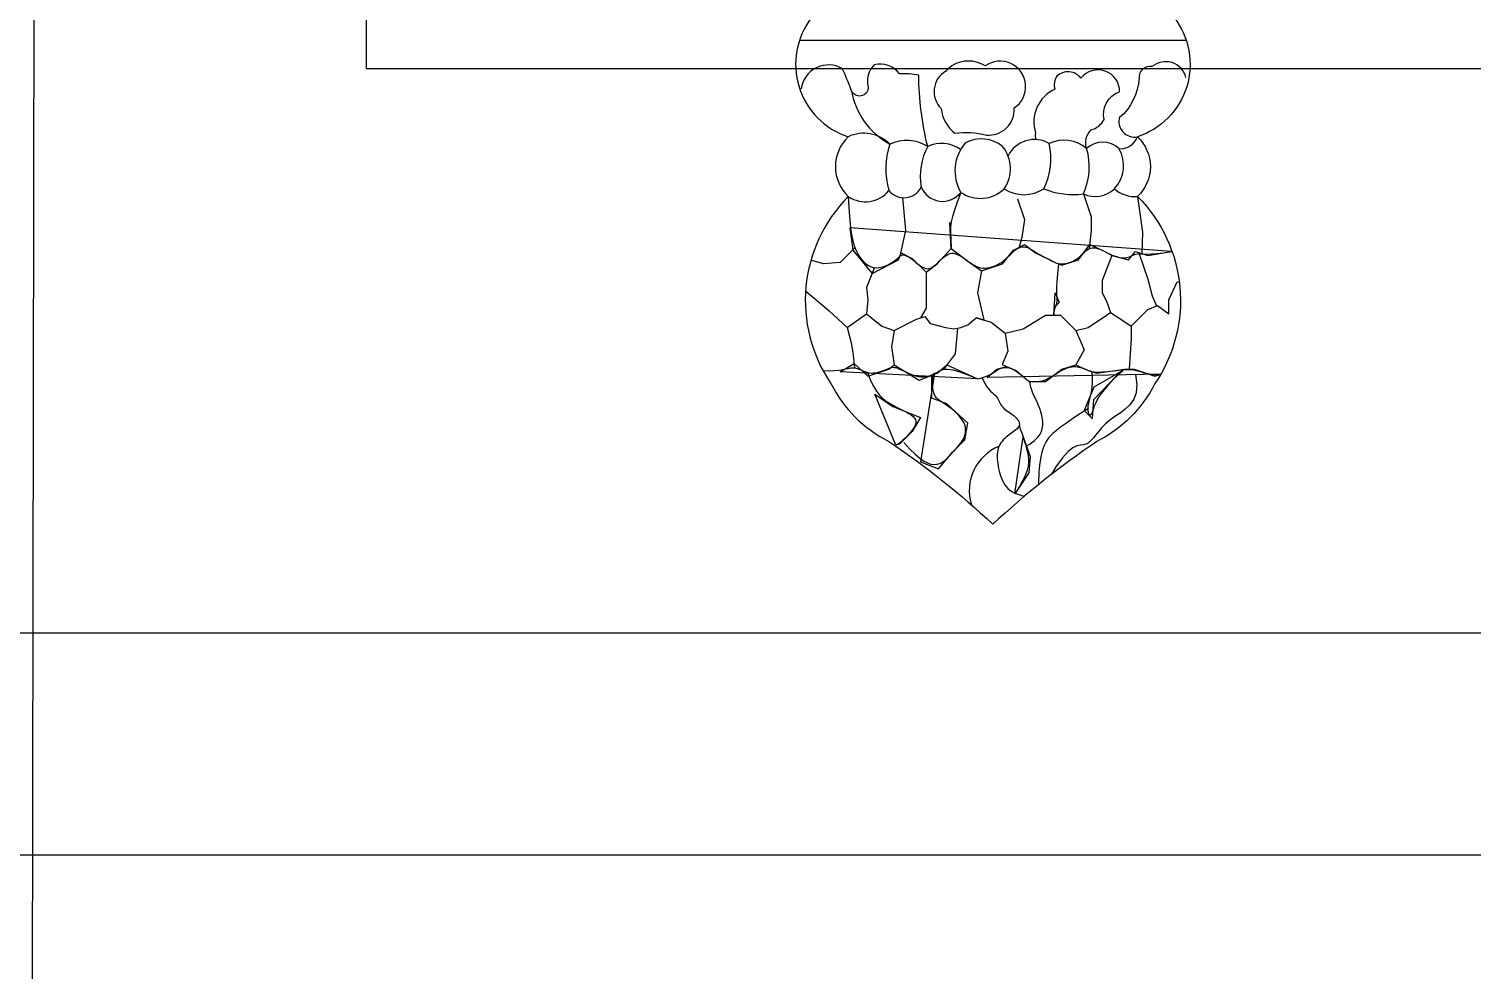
# Model space of a CAD drawing. Header units: metres. Extents: x 986 to 9059, y 312 to 6351.
# Drawn here: x 6302 to 7471, y 2626 to 3388 of the extents above; entities that cross this region are included whole.
import ezdxf

# ---------------------------------------------------------------- set-up
doc = ezdxf.new("R2010")
doc.units = ezdxf.units.M
for name, color, linetype in [('4', 4, 'Continuous'), ('7', 7, 'Continuous'), ('DIM', 3, 'Continuous')]:
    doc.layers.add(name, color=color, linetype=linetype)
doc.dimstyles.get("Standard").update_dxf_attribs({"dimtxt": 2.5, "dimasz": 2.5, "dimexe": 1.25, "dimexo": 0.625, "dimtad": 1, "dimcen": 2.5, "dimazin": 3, "dimtfac": 1, "dimtmove": 0, "dimatfit": 3})

msp = doc.modelspace()

# ---------------------------------------------------------------- linework, layer by layer
at = {"layer": '4'}
for p, q in [((6304.08, 1588.74), (6306.82, 3547.85)), ((6926.52, 3379.08), (7239.46, 3379.08))]:
    msp.add_line(p, q, dxfattribs=at)
for points in [[(6936.29, 3397.41, 0.52), (6965.92, 3300.89, 0.43), (6965.92, 3252.49, 0.36), (6951.86, 3101.05, 0.16), (6998.74, 3054.22, -0.04), (7082.99, 2987.14, -0.04)], [(7229.69, 3397.41, -0.52), (7200.06, 3300.89, -0.43), (7200.06, 3252.49, -0.36), (7214.13, 3101.05, -0.16), (7167.24, 3054.22, 0.04), (7082.99, 2987.14, 0.04)]]:
    msp.add_lwpolyline(points, format="xyb", dxfattribs=at)
at = {"layer": '7'}
for points in [[(7030.19, 3293.11, -0.06), (7022.98, 3350.73, 0.05), (7007.35, 3351.93, 0.3), (6986.92, 3359.14, 0.28), (6982.12, 3341.13, -0.87), (6968.3, 3338.73, 0.02), (6961.08, 3356.14, 0.53), (6927.68, 3339.59, 0.53)], [(7158.9, 3291.26, -0.29), (7162.57, 3306.43, 0.2), (7173.04, 3314.8, -0.39), (7185.6, 3337.29, 0.72), (7154.19, 3348.27, 0.46), (7134.82, 3349.84, 0.24), (7133.25, 3339.38, 0.38), (7117.54, 3303.82, 0.17), (7117.88, 3298.65)], [(7239.32, 3348.96, 0.55), (7211.78, 3357.69, 0.49), (7201.31, 3348.27, -0.2), (7185.6, 3316.37)], [(7056.86, 3290.6, 0.27), (7030.19, 3293.11, 0.25), (6999.54, 3294.91, 0.32), (6965.92, 3300.89)], [(6965.92, 3252.49, 0.39), (6998.78, 3257.34, 0.55), (7025.02, 3260.26, 0.58), (7057.1, 3255.89, 0.36), (7092.09, 3258.8)]]:
    msp.add_lwpolyline(points, format="xyb", dxfattribs=at)
msp.add_lwpolyline([(7044.77, 3354.03, 0.49), (7041.1, 3323.69, 0.2), (7052.1, 3303.82, -0.1), (7077.75, 3302.25, 0.46), (7100.26, 3324.21, 1.02), (7076.7, 3358.21, 0.37)], format="xyb", close=True, dxfattribs=at)
for points in [[(6965.92, 3252.49), (6965.92, 3252.49), (6966.41, 3243.72), (6966.91, 3236.3), (6967.44, 3230.07), (6968.04, 3224.85), (6968.72, 3220.45), (6969.51, 3216.71), (6970.45, 3213.45), (6971.55, 3210.49), (6972.83, 3207.68), (6974.3, 3205.05), (6975.93, 3202.62), (6977.72, 3200.45), (6979.64, 3198.57), (6981.7, 3197.04), (6983.86, 3195.89), (6986.13, 3195.17), (6988.48, 3194.9), (6990.87, 3195.04), (6993.25, 3195.51), (6995.58, 3196.24), (6997.8, 3197.17), (6999.86, 3198.21), (7001.73, 3199.32), (7003.34, 3200.4), (7004.67, 3201.4), (7005.76, 3202.31), (7006.64, 3203.12), (7007.38, 3203.81), (7008.03, 3204.38), (7008.63, 3204.81), (7009.23, 3205.11), (7009.88, 3205.26), (7010.64, 3205.25), (7011.49, 3205.09), (7012.42, 3204.79), (7013.44, 3204.35), (7014.52, 3203.77), (7015.67, 3203.08), (7016.87, 3202.26), (7018.11, 3201.33), (7019.39, 3200.31), (7020.7, 3199.22), (7022.02, 3198.13), (7023.35, 3197.08), (7024.68, 3196.12), (7026, 3195.29), (7027.31, 3194.65), (7028.59, 3194.23), (7029.83, 3194.09), (7031.05, 3194.2), (7032.26, 3194.55), (7033.45, 3195.1), (7034.64, 3195.83), (7035.85, 3196.73), (7037.07, 3197.76), (7038.31, 3198.9), (7039.59, 3200.13), (7040.91, 3201.39), (7042.26, 3202.62), (7043.64, 3203.78), (7045.06, 3204.81), (7046.52, 3205.66), (7048.01, 3206.26), (7049.53, 3206.56), (7051.09, 3206.54), (7052.68, 3206.21), (7054.28, 3205.62), (7055.89, 3204.84), (7057.5, 3203.89), (7059.11, 3202.83), (7060.69, 3201.72), (7062.25, 3200.59), (7063.78, 3199.49), (7065.29, 3198.44), (7066.79, 3197.48), (7068.31, 3196.62), (7069.85, 3195.87), (7071.43, 3195.28), (7073.07, 3194.85), (7074.78, 3194.61), (7076.57, 3194.57), (7078.43, 3194.73), (7080.32, 3195.06), (7082.21, 3195.56), (7084.1, 3196.21), (7085.93, 3197), (7087.7, 3197.9), (7089.37, 3198.9), (7090.92, 3199.99), (7092.37, 3201.15), (7093.72, 3202.34), (7095, 3203.55), (7096.22, 3204.75), (7097.39, 3205.92), (7098.53, 3207.03), (7099.65, 3208.06), (7100.78, 3208.99), (7101.9, 3209.8), (7103.02, 3210.49), (7104.14, 3211.05), (7105.27, 3211.47), (7106.39, 3211.74), (7107.51, 3211.85), (7108.63, 3211.8), (7109.76, 3211.57), (7110.89, 3211.19), (7112.06, 3210.68), (7113.26, 3210.04), (7114.52, 3209.32), (7115.84, 3208.51), (7117.24, 3207.65), (7118.73, 3206.75), (7120.32, 3205.83), (7121.98, 3204.91), (7123.68, 3204), (7125.39, 3203.11), (7127.08, 3202.25), (7128.7, 3201.44), (7130.23, 3200.7), (7131.64, 3200.02), (7132.89, 3199.44), (7134.03, 3198.94), (7135.08, 3198.54), (7136.08, 3198.23), (7137.06, 3198.01), (7138.05, 3197.9), (7139.1, 3197.88), (7140.24, 3197.97), (7141.49, 3198.16), (7142.84, 3198.46), (7144.26, 3198.87), (7145.73, 3199.39), (7147.23, 3200.03), (7148.73, 3200.78), (7150.21, 3201.65), (7151.65, 3202.64), (7153.02, 3203.74), (7154.33, 3204.92), (7155.61, 3206.12), (7156.86, 3207.29), (7158.1, 3208.38), (7159.35, 3209.34), (7160.62, 3210.12), (7161.93, 3210.67), (7163.29, 3210.96), (7164.68, 3211.01), (7166.08, 3210.85), (7167.47, 3210.53), (7168.84, 3210.09), (7170.16, 3209.57), (7171.42, 3209), (7172.59, 3208.43), (7173.67, 3207.89), (7174.66, 3207.38), (7175.61, 3206.89), (7176.54, 3206.42), (7177.48, 3205.98), (7178.46, 3205.54), (7179.5, 3205.12), (7180.63, 3204.7), (7181.88, 3204.28), (7183.22, 3203.88), (7184.63, 3203.52), (7186.06, 3203.22), (7187.49, 3203), (7188.89, 3202.88), (7190.23, 3202.88), (7191.48, 3203.01), (7192.62, 3203.3), (7193.67, 3203.69), (7194.66, 3204.16), (7195.63, 3204.66), (7196.62, 3205.15), (7197.65, 3205.58), (7198.76, 3205.91), (7199.99, 3206.1), (7201.39, 3206.12), (7203.08, 3206.05), (7205.21, 3205.95), (7207.93, 3205.92), (7211.38, 3206.03), (7215.71, 3206.37), (7221.06, 3207.02), (7227.58, 3208.06), (6967.24, 3227.12), (6969.49, 3209.18), (6985.2, 3190.12), (7006.52, 3201.33), (7008.76, 3206.94), (7017.74, 3202.45), (7028.96, 3191.24), (7037.94, 3197.97), (7049.16, 3210.3), (7062.62, 3200.21), (7073.85, 3192.36), (7090.68, 3197.97), (7099.65, 3209.18), (7108.63, 3213.66), (7117.61, 3206.94), (7133.32, 3199.09), (7138.93, 3196.85), (7152.39, 3201.33), (7161.37, 3213.66), (7173.71, 3208.06), (7179.33, 3204.7), (7192.79, 3201.33), (7198.4, 3208.06), (7208.5, 3204.7), (7227.58, 3208.06)], [(7009.88, 3251.78), (7012.13, 3224.87), (7007.64, 3204.14)], [(7057.1, 3255.89), (7057.1, 3255.89), (7054.11, 3247.83), (7051.88, 3241.51), (7050.31, 3236.41), (7049.31, 3231.97), (7048.79, 3227.68), (7048.65, 3222.99), (7048.81, 3217.38), (7049.16, 3210.3), (7048.04, 3231.6), (7048.04, 3231.6), (7049.16, 3210.3)], [(7103.02, 3250.66), (7108.63, 3233.84), (7106.39, 3219.27), (7104.14, 3211.42)], [(7156.28, 3254.65), (7162.49, 3236.08), (7162.49, 3224.87), (7161.03, 3210.3)], [(7200.06, 3252.49), (7204.01, 3223.75), (7203.45, 3206.38)], [(6971.34, 3211.03), (6959.39, 3199.09), (6945.92, 3197.97), (6935.51, 3200.95)], [(7179.33, 3204.7), (7171.47, 3184.52), (7171.47, 3174.43), (7174.84, 3167.7), (7178.2, 3158.74)], [(7201.31, 3206.12), (7208.5, 3185.64), (7211.87, 3172.19), (7215.4, 3163.93)], [(6987.17, 3195.05), (6980.71, 3178.91), (6981.83, 3168.82), (6980.71, 3157.61)], [(7028.96, 3191.24), (7028.96, 3169.94), (7028.96, 3162.1), (7024.47, 3154.25)], [(7073.85, 3192.36), (7070.48, 3174.43), (7075.53, 3152.57), (7069.36, 3154.25)], [(7136.12, 3197.97), (7136.12, 3197.97), (7135.27, 3190.02), (7134.76, 3183.7), (7134.52, 3178.77), (7134.48, 3175.02), (7134.55, 3172.24), (7134.66, 3170.19), (7134.75, 3168.65), (7134.72, 3167.42), (7134.53, 3166.3), (7134.21, 3165.2), (7133.8, 3164.09), (7133.36, 3162.9), (7132.92, 3161.6), (7132.56, 3160.13), (7132.3, 3158.44), (7132.2, 3156.49), (7133.32, 3174.43), (7136.68, 3166.58), (7132.2, 3162.09), (7132.2, 3156.49)], [(6931.19, 3176.03), (6950.41, 3159.86), (6965, 3146.4), (6980.71, 3157.61), (6993.05, 3147.53), (7003.15, 3144.16), (7021.11, 3153.13), (7027.84, 3155.37), (7032.33, 3149.77), (7044.67, 3146.4), (7051.4, 3145.28), (7057.01, 3146.4), (7062.62, 3148.65), (7069.36, 3154.25), (7081.7, 3150.89), (7092.92, 3141.92), (7107.51, 3145.28), (7125.46, 3156.49), (7137.81, 3156.49), (7150.15, 3144.16), (7160.25, 3146.4), (7178.2, 3158.74), (7188.3, 3152.01), (7195.04, 3147.53), (7208.5, 3160.98), (7216.36, 3164.34), (7225.33, 3157.61), (7225.33, 3168.82), (7232.07, 3183.4), (7234.13, 3183.05)], [(6965, 3146.4), (6968.37, 3134.07), (6969.49, 3126.23), (6971.05, 3113.78)], [(7003.15, 3144.16), (7000.91, 3130.71), (7003.15, 3116.14), (7003.15, 3116.14)], [(7054.21, 3145.84), (7052.53, 3125.11), (7043.56, 3113.16)], [(7150.15, 3144.16), (7156.88, 3128.47), (7150.15, 3116.14), (7150.15, 3116.14)], [(7195.04, 3147.53), (7195.04, 3137.44), (7193.35, 3112.77), (7197.28, 3112.77)], [(7092.92, 3141.92), (7095.17, 3127.35), (7090.53, 3116.52), (7094.04, 3115.02)], [(6945.92, 3111.65), (6945.92, 3111.65), (6950.62, 3111.43), (6954.66, 3111.53), (6958.12, 3111.87), (6961.1, 3112.35), (6963.66, 3112.89), (6965.89, 3113.39), (6967.86, 3113.75), (6969.68, 3113.9), (6971.39, 3113.75), (6973.04, 3113.36), (6974.64, 3112.79), (6976.22, 3112.12), (6977.8, 3111.41), (6979.41, 3110.74), (6981.05, 3110.18), (6982.77, 3109.79), (6984.56, 3109.62), (6986.4, 3109.67), (6988.26, 3109.89), (6990.11, 3110.25), (6991.9, 3110.72), (6993.6, 3111.26), (6995.18, 3111.83), (6996.61, 3112.4), (6997.85, 3112.94), (6998.96, 3113.42), (6999.98, 3113.81), (7000.98, 3114.08), (7002, 3114.22), (7003.1, 3114.19), (7004.34, 3113.96), (7005.77, 3113.52), (7007.43, 3112.85), (7009.29, 3112), (7011.32, 3111.03), (7013.46, 3110.02), (7015.69, 3109.02), (7017.95, 3108.11), (7020.2, 3107.35), (7022.42, 3106.8), (7024.55, 3106.51), (7026.6, 3106.48), (7028.57, 3106.68), (7030.47, 3107.08), (7032.3, 3107.65), (7034.08, 3108.37), (7035.8, 3109.22), (7037.47, 3110.16), (7039.14, 3111.14), (7041.01, 3112.02), (7043.34, 3112.61), (7046.37, 3112.73), (7050.35, 3112.2), (7055.52, 3110.84), (7062.15, 3108.48), (7070.48, 3104.93), (6959.39, 3110.53), (6970.61, 3117.26), (6981.83, 3107.17), (6998.66, 3112.77), (7003.15, 3116.14), (7023.35, 3103.81), (7037.94, 3109.41), (7045.79, 3116.14), (7070.48, 3104.93)], [(6981.83, 3109.41), (6981.83, 3109.41), (6984.01, 3103.64), (6986.33, 3098.84), (6988.77, 3094.89), (6991.31, 3091.67), (6993.94, 3089.05), (6996.63, 3086.91), (6999.36, 3085.11), (7002.12, 3083.54), (7004.89, 3082.07), (7007.6, 3080.69), (7010.21, 3079.38), (7012.65, 3078.11), (7014.87, 3076.87), (7016.81, 3075.64), (7018.41, 3074.41), (7019.61, 3073.17), (7020.37, 3071.89), (7020.72, 3070.57), (7020.69, 3069.21), (7020.32, 3067.81), (7019.67, 3066.35), (7018.75, 3064.85), (7017.63, 3063.29), (7016.34, 3061.68), (7014.91, 3060.01), (7013.39, 3058.33), (7011.81, 3056.7), (7010.2, 3055.17), (7008.61, 3053.8), (7007.07, 3052.63), (7005.61, 3051.72), (7004.27, 3051.12), (6987.44, 3092.6), (7002.03, 3082.51), (7024.47, 3073.54), (7017.74, 3062.33), (7007.64, 3052.24), (7004.27, 3051.12)], [(7011.01, 3053.36), (7011.01, 3053.36), (7015.78, 3048.06), (7020.02, 3043.86), (7023.78, 3040.66), (7027.13, 3038.33), (7030.1, 3036.79), (7032.74, 3035.9), (7035.12, 3035.58), (7037.28, 3035.71), (7039.27, 3036.18), (7041.11, 3036.95), (7042.82, 3037.97), (7044.43, 3039.17), (7045.93, 3040.53), (7047.37, 3041.97), (7048.75, 3043.47), (7050.09, 3044.95), (7051.42, 3046.4), (7052.71, 3047.81), (7053.95, 3049.19), (7055.14, 3050.56), (7056.26, 3051.93), (7057.3, 3053.31), (7058.24, 3054.72), (7059.07, 3056.16), (7059.78, 3057.66), (7060.34, 3059.21), (7060.73, 3060.81), (7060.94, 3062.45), (7060.94, 3064.13), (7060.7, 3065.86), (7060.21, 3067.63), (7059.45, 3069.43), (7058.39, 3071.26), (7057.09, 3073.11), (7055.58, 3074.93), (7053.9, 3076.72), (7052.12, 3078.43), (7050.27, 3080.04), (7048.39, 3081.54), (7046.54, 3082.88), (7044.75, 3084.07), (7043.05, 3085.14), (7041.45, 3086.16), (7039.97, 3087.19), (7038.62, 3088.3), (7037.41, 3089.54), (7036.37, 3090.99), (7035.51, 3092.69), (7034.83, 3094.69), (7034.35, 3096.92), (7034.07, 3099.27), (7033.99, 3101.65), (7034.11, 3103.95), (7034.43, 3106.08), (7034.96, 3107.93), (7035.69, 3109.41), (7024.47, 3037.67), (7039.06, 3032.06), (7050.28, 3045.52), (7060.38, 3055.6), (7062.62, 3069.06), (7045.79, 3084.75), (7033.45, 3089.23), (7033.45, 3106.05), (7035.69, 3109.41)], [(7070.48, 3104.93), (7070.48, 3104.93), (7073.25, 3105.45), (7075.69, 3106.13), (7077.83, 3106.95), (7079.73, 3107.85), (7081.4, 3108.79), (7082.91, 3109.74), (7084.27, 3110.64), (7085.53, 3111.47), (7086.73, 3112.18), (7087.88, 3112.77), (7088.97, 3113.25), (7090.03, 3113.62), (7091.06, 3113.88), (7092.07, 3114.04), (7093.06, 3114.11), (7094.04, 3114.08), (7095.03, 3113.97), (7096.01, 3113.77), (7096.99, 3113.5), (7097.97, 3113.15), (7098.95, 3112.73), (7099.94, 3112.24), (7100.92, 3111.7), (7101.9, 3111.09), (7102.88, 3110.44), (7103.85, 3109.75), (7104.8, 3109.03), (7105.71, 3108.31), (7106.58, 3107.6), (7107.4, 3106.92), (7108.15, 3106.27), (7108.82, 3105.67), (7109.41, 3105.15), (7109.92, 3104.69), (7110.38, 3104.29), (7110.78, 3103.95), (7111.15, 3103.66), (7111.5, 3103.42), (7111.84, 3103.22), (7112.18, 3103.06), (7112.55, 3102.94), (7112.94, 3102.84), (7113.37, 3102.78), (7113.84, 3102.73), (7114.39, 3102.71), (7115, 3102.69), (7115.7, 3102.69), (7116.49, 3102.69), (7117.38, 3102.69), (7118.37, 3102.71), (7119.45, 3102.77), (7120.62, 3102.9), (7121.87, 3103.1), (7123.19, 3103.4), (7124.58, 3103.81), (7126.02, 3104.37), (7127.52, 3105.07), (7129.06, 3105.9), (7130.63, 3106.82), (7132.22, 3107.8), (7133.82, 3108.81), (7135.41, 3109.81), (7137, 3110.77), (7138.55, 3111.65), (7140.08, 3112.44), (7141.57, 3113.12), (7143.04, 3113.69), (7144.47, 3114.15), (7145.88, 3114.5), (7147.26, 3114.73), (7148.62, 3114.84), (7149.96, 3114.83), (7151.29, 3114.7), (7152.59, 3114.47), (7153.86, 3114.16), (7155.11, 3113.78), (7156.32, 3113.36), (7157.48, 3112.91), (7158.61, 3112.46), (7159.69, 3112.03), (7160.72, 3111.63), (7161.74, 3111.27), (7162.78, 3110.95), (7163.87, 3110.7), (7165.07, 3110.5), (7166.39, 3110.37), (7167.89, 3110.32), (7169.6, 3110.35), (7171.54, 3110.46), (7173.66, 3110.64), (7175.91, 3110.87), (7178.23, 3111.14), (7180.55, 3111.43), (7182.83, 3111.71), (7185, 3111.98), (7186.99, 3112.21), (7188.78, 3112.4), (7190.41, 3112.52), (7191.93, 3112.56), (7193.41, 3112.53), (7194.91, 3112.4), (7196.5, 3112.17), (7198.23, 3111.83), (7200.18, 3111.37), (7202.37, 3110.79), (7204.76, 3110.15), (7207.27, 3109.51), (7209.82, 3108.93), (7212.34, 3108.49), (7214.75, 3108.26), (7216.98, 3108.29), (7218.94, 3108.66), (7078.33, 3106.05), (7086.19, 3112.77), (7094.04, 3115.02), (7101.9, 3111.65), (7109.75, 3104.93), (7112, 3102.69), (7115.36, 3102.69), (7125.46, 3102.69), (7138.93, 3112.77), (7150.15, 3116.14), (7160.25, 3111.65), (7166.98, 3109.41), (7189.42, 3112.77), (7197.28, 3112.77), (7214.11, 3107.17), (7218.94, 3108.66)], [(7162.94, 3110.76), (7162.94, 3110.76), (7163.36, 3106.19), (7163.35, 3101.92), (7163.01, 3097.94), (7162.44, 3094.27), (7161.75, 3090.91), (7161.04, 3087.88), (7160.41, 3085.16), (7159.97, 3082.79), (7159.79, 3080.75), (7159.85, 3079.06), (7160.11, 3077.71), (7160.52, 3076.7), (7161.03, 3076.05), (7161.59, 3075.73), (7162.15, 3075.77), (7162.68, 3076.16), (7163.14, 3076.89), (7163.57, 3077.95), (7164.03, 3079.33), (7164.6, 3081), (7165.32, 3082.95), (7166.26, 3085.15), (7167.48, 3087.6), (7169.04, 3090.26), (7170.98, 3093.12), (7173.23, 3096.09), (7175.71, 3099.09), (7178.32, 3102.04), (7180.97, 3104.86), (7183.58, 3107.46), (7186.06, 3109.75), (7188.3, 3111.65), (7164.74, 3098.2), (7156.88, 3079.14), (7163.62, 3072.42), (7164.74, 3088.11), (7182.69, 3107.17), (7188.3, 3111.65)], [(7074.39, 3105.77), (7075.18, 3103.71), (7076.62, 3100.85), (7078.13, 3098.5), (7079.66, 3096.58), (7081.15, 3094.99), (7082.56, 3093.65), (7083.85, 3092.48), (7084.97, 3091.38), (7085.89, 3090.29), (7086.63, 3089.2), (7087.25, 3088.11), (7087.79, 3087.03), (7088.3, 3085.96), (7088.83, 3084.91), (7089.42, 3083.88), (7090.12, 3082.88), (7090.96, 3081.92), (7091.93, 3080.99), (7092.99, 3080.1), (7094.11, 3079.24), (7095.26, 3078.42), (7096.4, 3077.63), (7097.5, 3076.87), (7098.53, 3076.16), (7099.46, 3075.47), (7100.29, 3074.82), (7101.03, 3074.18), (7101.69, 3073.56), (7102.26, 3072.95), (7102.77, 3072.35), (7103.2, 3071.73), (7103.58, 3071.11), (7103.9, 3070.47), (7104.16, 3069.82), (7104.34, 3069.15), (7104.42, 3068.47), (7104.4, 3067.79), (7104.27, 3067.09), (7104, 3066.39), (7103.58, 3065.69), (7103.02, 3064.99), (7102.31, 3064.28), (7101.48, 3063.56), (7100.54, 3062.82), (7099.52, 3062.05), (7098.43, 3061.25), (7097.28, 3060.41), (7096.1, 3059.53), (7094.9, 3058.59), (7093.71, 3057.6), (7092.54, 3056.54), (7091.43, 3055.42), (7090.38, 3054.23), (7089.42, 3052.96), (7088.58, 3051.61), (7087.87, 3050.19), (7087.32, 3048.67), (7086.91, 3047.08), (7086.64, 3045.41), (7086.49, 3043.67), (7086.46, 3041.87), (7086.53, 3040.02), (7086.69, 3038.12), (7086.94, 3036.17), (7087.25, 3034.2), (7087.64, 3032.2), (7088.1, 3030.21), (7088.64, 3028.23), (7089.26, 3026.29), (7089.96, 3024.4), (7090.74, 3022.58), (7091.61, 3020.85), (7092.58, 3019.22), (7093.72, 3017.68), (7095.11, 3016.22), (7096.83, 3014.83), (7098.96, 3013.49), (7101.58, 3012.18), (7104.78, 3010.91), (7108.63, 3009.64)], [(7109.77, 3050.29), (7111.17, 3051.11), (7112.8, 3052.12), (7114.56, 3053.33), (7116.37, 3054.72), (7118.14, 3056.3), (7119.77, 3058.08), (7121.19, 3060.06), (7122.28, 3062.24), (7123, 3064.61), (7123.35, 3067.14), (7123.38, 3069.79), (7123.11, 3072.52), (7122.6, 3075.3), (7121.88, 3078.07), (7120.98, 3080.8), (7119.95, 3083.44), (7118.82, 3085.98), (7117.66, 3088.44), (7116.51, 3090.85), (7115.45, 3093.27), (7114.52, 3095.74), (7113.78, 3098.29), (7113.29, 3100.96), (7113.18, 3102.81)], [(7198.4, 3108.29), (7199.53, 3100.26), (7198.95, 3093.69), (7196.97, 3088.32), (7193.92, 3083.93), (7190.15, 3080.29), (7185.97, 3077.16), (7181.73, 3074.3), (7177.74, 3071.48), (7174.26, 3068.53), (7171.28, 3065.51), (7168.7, 3062.51), (7166.42, 3059.67), (7164.35, 3057.09), (7162.4, 3054.88), (7160.47, 3053.17), (7158.47, 3052.05), (7156.3, 3051.55), (7153.86, 3051.23), (7151.05, 3050.56), (7147.75, 3048.99), (7143.88, 3046), (7139.31, 3041.05), (7133.96, 3033.59), (7130.5, 3027.78)], [(7159.79, 3080.71), (7152.61, 3075.92), (7146.61, 3071.89), (7141.68, 3068.51), (7137.66, 3065.65), (7134.42, 3063.2), (7131.84, 3061.04), (7129.77, 3059.05), (7128.08, 3057.1), (7126.66, 3055.1), (7125.45, 3053.04), (7124.44, 3050.92), (7123.6, 3048.74), (7122.91, 3046.51), (7122.34, 3044.22), (7121.85, 3041.9), (7121.44, 3039.54), (7121.08, 3037.13), (7120.76, 3034.66), (7120.49, 3032.08), (7120.26, 3029.35), (7120.08, 3026.46), (7119.96, 3023.35), (7119.88, 3020), (7119.87, 3019.37)], [(7104.23, 3067.01), (7104.23, 3067.01), (7105.44, 3063.63), (7106.58, 3060.37), (7107.66, 3057.22), (7108.64, 3054.16), (7109.53, 3051.19), (7110.3, 3048.29), (7110.94, 3045.47), (7111.44, 3042.71), (7111.76, 3039.99), (7111.82, 3037.19), (7111.52, 3034.19), (7110.74, 3030.87), (7109.38, 3027.11), (7107.33, 3022.77), (7104.5, 3017.74), (7100.78, 3011.89), (7107.51, 3057.85), (7113.12, 3042.15), (7112, 3028.7), (7100.78, 3011.89)]]:
    msp.add_lwpolyline(points, dxfattribs=at)
for centre, radius, start, end in [((7029.18, 3349.09), 61.76, 189.66, 241.32), ((7197.57, 3313.18), 12.53, 162.76, 281.45), ((7086.44, 3273.45), 34.19, 138.49, 210.9), ((7073.51, 3271.08), 28.05, 51.74, 116.85), ((7116.59, 3275.06), 23.62, 59.64, 154.23), ((7075, 3283.03), 54.96, 333.89, 13.06), ((7140.46, 3269.72), 28.35, 49.43, 114.87), ((7171.99, 3277.5), 18.99, 46.44, 133.56), ((7186.38, 3305.71), 14.51, 264.86, 340.61), ((7058.91, 3274.92), 62.64, 161.39, 196.29), ((7074.52, 3269.31), 50.32, 151.77, 190.36), ((7068.47, 3275.14), 28.72, 325.33, 38.71), ((7109.38, 3276.4), 51.7, 335.12, 16.7), ((7161.57, 3277.5), 27.24, 316.75, 30.35), ((7108.19, 3283.43), 29.43, 236.83, 303.3), ((7147.91, 3314.69), 60.63, 247.13, 277.94), ((7165.85, 3274.76), 22.27, 244.56, 314.35), ((7198.21, 3277.65), 25.22, 228.24, 274.2), ((7102.88, 3014.33), 38.98, 112.52, 196.97)]:
    msp.add_arc(centre, radius, start, end, dxfattribs=at)

# ---------------------------------------------------------------- leaders
at = {"layer": 'DIM'}
for points in [[(4122.82, 4381.38), (4122.82, 2517), (8297.63, 2517)], [(4296.12, 4091.08), (4296.12, 2719.42), (8297.63, 2719.42)], [(4469.42, 3724.87), (4469.42, 2899.21), (8297.63, 2899.21)], [(6575.45, 3570.36), (6575.45, 3356.11), (8294.7, 3356.11)]]:
    msp.add_leader(points, dimstyle='Standard', dxfattribs=at)

doc.saveas('drawing.dxf')
